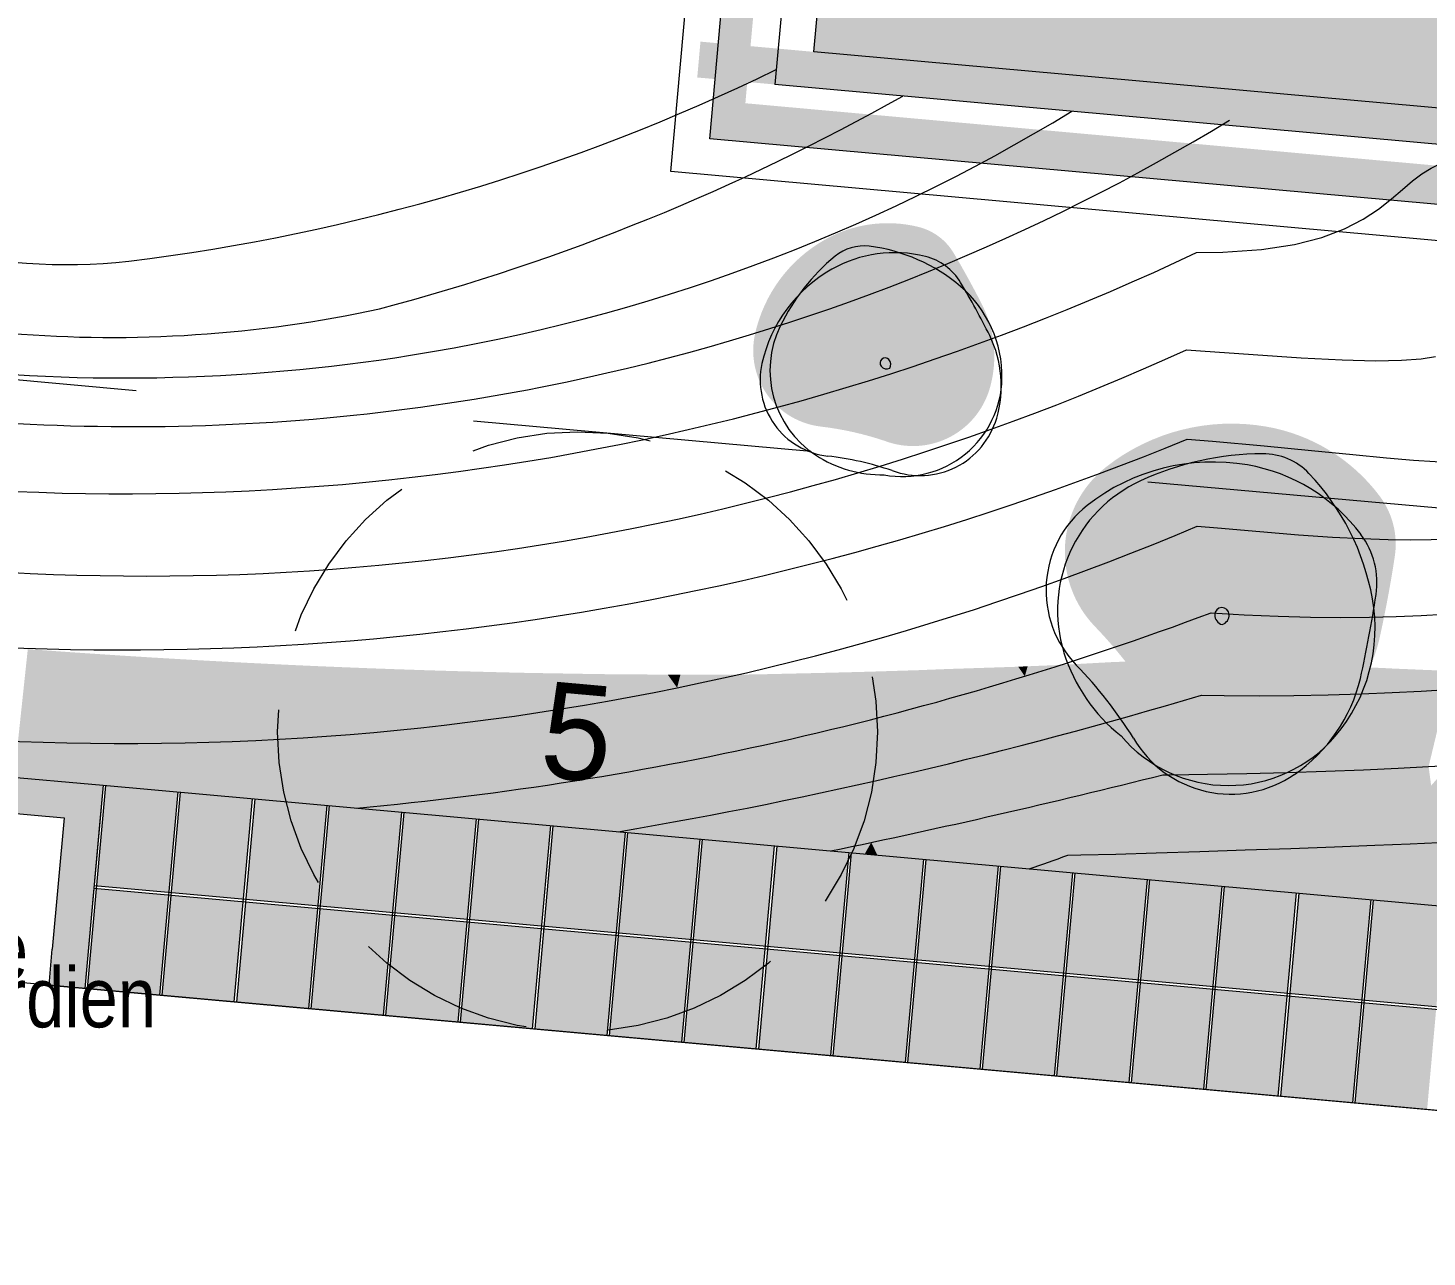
# Model space of a CAD drawing. Header units: centimetres. Extents: x -4381 to 5639, y -3920 to 4826.
# Drawn here: x 176.08 to 181.91, y 55.43 to 60.55 of the extents above; entities that cross this region are included whole.
import ezdxf
from ezdxf.xclip import XClip

# ---------------------------------------------------------------- set-up
doc = ezdxf.new("R2010")
doc.units = ezdxf.units.CM
doc.header["$MEASUREMENT"] = 0
doc.header["$XCLIPFRAME"] = 0
doc.linetypes.add('Dashed', pattern=[0.564444, 0.282222, -0.282222])
doc.linetypes.add('Traits', pattern=[0.217778, 0.15, -0.067778])
for name, color, linetype, lineweight in [('0- COURBES DE NIVEAU_Pen_No__2', 8, 'Continuous', 5), ('0- SITE_Pen_No__101', 252, 'Continuous', 5), ('00- Texts and Fills_Pen_No__1', 7, 'Continuous', 5), ('00-TREES_Pen_No__7', 7, 'Continuous', 5), ('0_Pen_No__1', 7, 'Continuous', 5), ('Dalles_Pen_No__101', 252, 'Continuous', 5), ('Diagramme_Pen_No__1', 7, 'Continuous', 5), ('Mur de clôture_Pen_No__1', 7, 'Continuous', 5), ('Structural - Bearing_Pen_No__1', 7, 'Continuous', 5)]:
    doc.layers.add(name, color=color, linetype=linetype, lineweight=lineweight)
for name, color, linetype, lineweight, true_color in [('00-TREES_Pen_No__184', 7, 'Continuous', 5, 0xc5d295), ('00-TREES_Pen_No__44', 7, 'Continuous', 5, 0x029e21), ('0_Pen_No__102', 7, 'Continuous', 5, 0xcccccc), ('0_Pen_No__58', 7, 'Continuous', 5, 0xdf0000), ('Diagramme_Pen_No__9', 7, 'Continuous', 5, 0x3dad99), ('Mur de clôture_Pen_No__102', 7, 'Continuous', 5, 0xcccccc), ('RECULS_Pen_No__58', 7, 'Continuous', 5, 0xdf0000)]:
    doc.layers.add(name, color=color, linetype=linetype, lineweight=lineweight, true_color=true_color)
doc.layers.add('Drawing & Figure', color=7, linetype='Continuous')
doc.layers.add('Structural - Bearing', color=7, linetype='Continuous')
doc.styles.add('GENERATED_STYLE_2', font='')
doc.styles.get('GENERATED_STYLE_2').set_extended_font_data('Arial Narrow Occidental')

# ---------------------------------------------------------------- blocks, each defined once
blk = doc.blocks.new('Drawing_13_13', base_point=(-54.8524, -87.0921))
at = {"layer": '0- SITE_Pen_No__101', "linetype": 'Continuous', "lineweight": 0, "ltscale": 5, "true_color": 0x262626}
for points in [[(176.082, 57.9646), (176.0804, 57.9647), (176.0395, 57.5804), (176.202, 57.575)], [(176.082, 57.9646), (176.202, 57.575), (176.2557, 57.9521)], [(176.2606, 57.9518), (176.2557, 57.9521), (176.202, 57.575), (176.3642, 57.5721)], [(176.4302, 57.9404), (176.2606, 57.9518), (176.3642, 57.5721)], [(176.3642, 57.5721), (176.5265, 57.5714), (176.4392, 57.9398), (176.4302, 57.9404)], [(176.6036, 57.9294), (176.4392, 57.9398), (176.5265, 57.5714)], [(176.6322, 57.9278), (176.6036, 57.9294), (176.5265, 57.5714), (176.8513, 57.5769)], [(176.6322, 57.9278), (176.8513, 57.5769), (176.795, 57.9183)], [(176.9463, 57.9101), (176.795, 57.9183), (176.8513, 57.5769)], [(176.9996, 57.9074), (176.9463, 57.9101), (176.8513, 57.5769), (177.1759, 57.5917)], [(176.9996, 57.9074), (177.1759, 57.5917), (177.1476, 57.9001)], [(177.1476, 57.9001), (177.1759, 57.5917), (177.2823, 57.894)], [(180.2354, 57.8515), (180.477, 57.6313), (180.5968, 57.9105), (180.3805, 57.8986)], [(180.3805, 57.8986), (180.2475, 57.8932), (180.2354, 57.8515)], [(180.6205, 57.9114), (180.5968, 57.9105), (180.477, 57.6313), (180.6011, 57.6656)], [(180.6492, 57.9125), (180.6205, 57.9114), (180.6011, 57.6656), (180.7249, 57.7007)], [(180.7307, 57.916), (180.6492, 57.9125), (180.7249, 57.7007), (180.972, 57.7732)], [(180.7307, 57.916), (180.972, 57.7732), (180.9905, 57.9309)], [(181.0418, 57.9274), (180.9905, 57.9309), (180.972, 57.7732), (181.0663, 57.7713)], [(181.0418, 57.9274), (181.0663, 57.7713), (181.1036, 57.9224)], [(181.1036, 57.9224), (181.0663, 57.7713), (181.2119, 57.7705), (181.1846, 57.9173)], [(181.2463, 57.9127), (181.1846, 57.9173), (181.2119, 57.7705)], [(181.3301, 57.9078), (181.2463, 57.9127), (181.2119, 57.7705), (181.357, 57.7715)], [(181.3301, 57.9078), (181.357, 57.7715), (181.3852, 57.904)], [(181.4712, 57.8993), (181.3852, 57.904), (181.357, 57.7715), (181.4994, 57.7742)], [(181.4712, 57.8993), (181.4994, 57.7742), (181.5198, 57.8963)], [(177.3662, 57.8905), (177.2823, 57.894), (177.1759, 57.5917), (177.5015, 57.6158)], [(177.4954, 57.8853), (177.3662, 57.8905), (177.5015, 57.6158)], [(177.4954, 57.8853), (177.5015, 57.6158), (177.6105, 57.8811)], [(177.7304, 57.8771), (177.6105, 57.8811), (177.5015, 57.6158), (177.8276, 57.6494)], [(177.7304, 57.8771), (177.8276, 57.6494), (177.837, 57.8738)], [(177.837, 57.8738), (177.8276, 57.6494), (177.9303, 57.8713)], [(178.0869, 57.8673), (177.9303, 57.8713), (177.8276, 57.6494), (178.1474, 57.6915)], [(178.0869, 57.8673), (178.1474, 57.6915), (178.168, 57.8655)], [(178.168, 57.8655), (178.1474, 57.6915), (178.4659, 57.7426), (178.372, 57.8621)], [(178.4351, 57.861), (178.372, 57.8621), (178.4659, 57.7426)], [(178.4351, 57.861), (178.4659, 57.7426), (178.4884, 57.8603)], [(178.7476, 57.8583), (178.4884, 57.8603), (178.4659, 57.7426), (178.7866, 57.8035)], [(178.7476, 57.8583), (178.7866, 57.8035), (178.7764, 57.858)], [(178.8003, 57.858), (178.7764, 57.858), (178.7866, 57.8035)], [(178.7866, 57.8035), (179.0441, 57.5428), (179.1028, 57.8592), (179.0356, 57.8582)], [(179.0356, 57.8582), (178.8003, 57.858), (178.7866, 57.8035)], [(179.1252, 57.8595), (179.1028, 57.8592), (179.0441, 57.5428), (179.4442, 57.6338)], [(179.4259, 57.8664), (179.1252, 57.8595), (179.4442, 57.6338)], [(179.4259, 57.8664), (179.4442, 57.6338), (179.8415, 57.7368), (179.579, 57.8704)], [(179.79, 57.8769), (179.579, 57.8704), (179.8415, 57.7368)], [(179.914, 57.8818), (179.79, 57.8769), (179.8415, 57.7368)], [(180.2081, 57.8914), (179.914, 57.8818), (179.8415, 57.7368), (180.2354, 57.8515)], [(180.2282, 57.565), (180.2354, 57.8515), (179.8415, 57.7368)], [(180.2475, 57.8932), (180.2081, 57.8914), (180.2354, 57.8515)], [(180.2354, 57.8515), (180.2282, 57.565), (180.477, 57.6313)], [(181.6069, 57.8919), (181.5198, 57.8963), (181.4994, 57.7742), (181.6368, 57.7783)], [(181.6069, 57.8919), (181.6368, 57.7783), (181.6491, 57.8895)], [(181.736, 57.8855), (181.6491, 57.8895), (181.6368, 57.7783), (181.7669, 57.7836)], [(181.772, 57.8836), (181.736, 57.8855), (181.7669, 57.7836)], [(181.857, 57.8801), (181.772, 57.8836), (181.7669, 57.7836), (181.8872, 57.7898)], [(181.8872, 57.8787), (181.857, 57.8801), (181.8872, 57.7898)], [(181.9678, 57.8756), (181.8872, 57.8787), (181.8872, 57.7898), (181.9956, 57.7967)], [(178.6415, 57.4638), (178.7866, 57.8035), (178.4659, 57.7426)], [(178.7866, 57.8035), (178.6415, 57.4638), (179.0441, 57.5428)], [(181.6467, 57.4623), (181.7669, 57.7836), (181.6368, 57.7783)], [(181.7669, 57.7836), (181.6467, 57.4623), (181.7909, 57.4686)], [(181.7909, 57.4686), (181.8872, 57.7898), (181.7669, 57.7836)], [(181.8872, 57.7898), (181.7909, 57.4686), (181.9183, 57.4752)], [(181.9183, 57.4752), (181.9956, 57.7967), (181.8872, 57.7898)], [(178.4659, 57.7426), (178.1474, 57.6915), (178.2367, 57.3969)], [(178.4659, 57.7426), (178.2367, 57.3969), (178.6415, 57.4638)], [(179.8415, 57.7368), (179.4442, 57.6338), (179.7281, 57.4421)], [(179.8415, 57.7368), (179.7281, 57.4421), (179.9785, 57.502)], [(179.8415, 57.7368), (179.9785, 57.502), (180.2282, 57.565)], [(180.8407, 57.441), (180.972, 57.7732), (180.7249, 57.7007)], [(180.972, 57.7732), (180.8407, 57.441), (180.9973, 57.4431)], [(180.9973, 57.4431), (181.0663, 57.7713), (180.972, 57.7732)], [(181.0663, 57.7713), (180.9973, 57.4431), (181.1609, 57.4464)], [(181.2119, 57.7705), (181.0663, 57.7713), (181.1609, 57.4464)], [(181.2119, 57.7705), (181.1609, 57.4464), (181.3269, 57.4509)], [(181.3269, 57.4509), (181.357, 57.7715), (181.2119, 57.7705)], [(181.357, 57.7715), (181.3269, 57.4509), (181.4905, 57.4563)], [(181.4905, 57.4563), (181.4994, 57.7742), (181.357, 57.7715)], [(181.4994, 57.7742), (181.4905, 57.4563), (181.6467, 57.4623)], [(181.6467, 57.4623), (181.6368, 57.7783), (181.4994, 57.7742)], [(177.83, 57.3421), (178.1474, 57.6915), (177.8276, 57.6494)], [(178.1474, 57.6915), (177.83, 57.3421), (178.2367, 57.3969)], [(180.5081, 57.3662), (180.6011, 57.6656), (180.477, 57.6313)], [(180.6011, 57.6656), (180.5081, 57.3662), (180.811, 57.4409)], [(180.811, 57.4409), (180.7249, 57.7007), (180.6011, 57.6656)], [(180.7249, 57.7007), (180.811, 57.4409), (180.8407, 57.441)], [(177.1759, 57.5917), (177.4173, 57.305), (177.4231, 57.3045), (177.5015, 57.6158)], [(177.5015, 57.6158), (177.4231, 57.3045), (177.4491, 57.3022), (177.6261, 57.3193)], [(177.6261, 57.3193), (177.8276, 57.6494), (177.5015, 57.6158)], [(177.8276, 57.6494), (177.6261, 57.3193), (177.83, 57.3421)], [(179.225, 57.332), (179.4442, 57.6338), (179.0441, 57.5428)], [(179.4442, 57.6338), (179.225, 57.332), (179.4769, 57.3855)], [(179.4442, 57.6338), (179.4769, 57.3855), (179.7281, 57.4421)], [(180.5081, 57.3662), (180.477, 57.6313), (180.2282, 57.565)], [(174.7512, 57.5456), (176.202, 57.575), (176.0395, 57.5804)], [(174.7512, 57.5456), (176.3945, 57.3973), (176.202, 57.575)], [(176.3945, 57.3973), (176.3642, 57.5721), (176.202, 57.575)], [(176.5265, 57.5714), (176.3642, 57.5721), (176.3945, 57.3973)], [(176.3945, 57.3973), (176.5717, 57.3813), (176.5265, 57.5714)], [(176.5265, 57.5714), (176.5717, 57.3813), (176.6937, 57.3703), (176.8513, 57.5769)], [(176.8513, 57.5769), (176.6937, 57.3703), (176.9729, 57.3451)], [(176.8513, 57.5769), (176.9729, 57.3451), (177.0477, 57.3384), (177.1759, 57.5917)], [(177.1759, 57.5917), (177.0477, 57.3384), (177.2119, 57.3236)], [(177.1759, 57.5917), (177.2119, 57.3236), (177.4173, 57.305)], [(180.2045, 57.2943), (180.2282, 57.565), (179.9785, 57.502)], [(180.2282, 57.565), (180.2045, 57.2943), (180.5081, 57.3662)], [(178.9725, 57.2818), (179.0441, 57.5428), (178.6415, 57.4638)], [(179.0441, 57.5428), (178.9725, 57.2818), (179.225, 57.332)], [(179.9785, 57.502), (179.7281, 57.4421), (179.9003, 57.2253)], [(179.9785, 57.502), (179.9003, 57.2253), (180.2045, 57.2943)], [(178.2367, 57.3969), (178.4416, 57.2126), (178.4775, 57.2094), (178.6415, 57.4638)], [(178.4775, 57.2094), (178.5379, 57.2039), (178.9725, 57.2818), (178.6415, 57.4638)], [(179.5955, 57.1591), (179.7281, 57.4421), (179.4769, 57.3855)], [(179.7281, 57.4421), (179.5955, 57.1591), (179.9003, 57.2253)], [(180.6151, 57.1107), (180.811, 57.4409), (180.5081, 57.3662)], [(180.811, 57.4409), (180.6151, 57.1107), (180.7826, 57.1157)], [(180.8407, 57.441), (180.7826, 57.1157), (180.9648, 57.1214)], [(180.7826, 57.1157), (180.8407, 57.441), (180.811, 57.4409)], [(180.9648, 57.1214), (180.9973, 57.4431), (180.8407, 57.441)], [(180.9973, 57.4431), (180.9648, 57.1214), (181.1544, 57.1277)], [(181.1609, 57.4464), (180.9973, 57.4431), (181.1544, 57.1277)], [(181.1609, 57.4464), (181.1544, 57.1277), (181.3441, 57.1343)], [(181.3441, 57.1343), (181.3269, 57.4509), (181.1609, 57.4464)], [(181.3441, 57.1343), (181.4905, 57.4563), (181.3269, 57.4509)], [(181.4905, 57.4563), (181.3441, 57.1343), (181.5266, 57.141)], [(181.5266, 57.141), (181.6467, 57.4623), (181.4905, 57.4563)], [(181.6467, 57.4623), (181.5266, 57.141), (181.6946, 57.1475)], [(181.6946, 57.1475), (181.7909, 57.4686), (181.6467, 57.4623)], [(181.7909, 57.4686), (181.6946, 57.1475), (181.841, 57.1537)], [(181.841, 57.1537), (181.9183, 57.4752), (181.7909, 57.4686)], [(181.9183, 57.4752), (181.841, 57.1537), (181.9604, 57.1593)], [(177.83, 57.3421), (177.8732, 57.2639), (178.0864, 57.2447), (178.2367, 57.3969)], [(178.2367, 57.3969), (178.0864, 57.2447), (178.4416, 57.2126)], [(179.225, 57.332), (179.2786, 57.1371), (179.3146, 57.1339), (179.4769, 57.3855)], [(179.4769, 57.3855), (179.3146, 57.1339), (179.4255, 57.1239), (179.5955, 57.1591)], [(177.4491, 57.3022), (177.6053, 57.2881), (177.6261, 57.3193)], [(177.6261, 57.3193), (177.6053, 57.2881), (177.6882, 57.2806)], [(177.6261, 57.3193), (177.6882, 57.2806), (177.8732, 57.2639), (177.83, 57.3421)], [(178.9725, 57.2818), (179.2087, 57.1434), (179.2786, 57.1371), (179.225, 57.332)], [(180.4143, 57.1055), (180.5081, 57.3662), (180.2045, 57.2943)], [(180.5081, 57.3662), (180.4143, 57.1055), (180.4695, 57.1068)], [(180.5081, 57.3662), (180.4695, 57.1068), (180.6151, 57.1107)], [(178.5379, 57.2039), (178.868, 57.1742), (178.9725, 57.2818)], [(178.9725, 57.2818), (178.868, 57.1742), (178.978, 57.1642)], [(178.9725, 57.2818), (178.978, 57.1642), (179.2087, 57.1434)], [(179.9003, 57.2253), (180.0133, 57.0708), (180.1053, 57.0625), (180.2045, 57.2943)], [(180.2045, 57.2943), (180.1053, 57.0625), (180.2436, 57.05)], [(180.2045, 57.2943), (180.2436, 57.05), (180.2538, 57.0491), (180.4143, 57.1055)], [(179.5955, 57.1591), (179.621, 57.1062), (179.8319, 57.0872), (179.9003, 57.2253)], [(179.8319, 57.0872), (180.0133, 57.0708), (179.9003, 57.2253)], [(179.4255, 57.1239), (179.5683, 57.111), (179.5955, 57.1591)], [(179.5955, 57.1591), (179.5683, 57.111), (179.621, 57.1062)], [(181.3441, 57.1343), (180.6019, 57.0177), (180.6473, 57.0136), (181.5266, 57.141)], [(181.5266, 57.141), (180.6473, 57.0136), (180.724, 57.0067)], [(181.5266, 57.141), (180.724, 57.0067), (180.7744, 57.0022), (181.6946, 57.1475)], [(181.6946, 57.1475), (180.7744, 57.0022), (180.8142, 56.9986), (181.841, 57.1537)], [(181.841, 57.1537), (180.8142, 56.9986), (182.6199, 56.8357), (183.357, 56.7692)], [(181.9604, 57.1593), (181.841, 57.1537), (183.357, 56.7692), (183.5248, 56.754)], [(180.4143, 57.1055), (180.2538, 57.0491), (180.2559, 57.0489), (180.4695, 57.1068)], [(180.4695, 57.1068), (180.2559, 57.0489), (180.26, 57.0486), (180.6151, 57.1107)], [(180.6151, 57.1107), (180.26, 57.0486), (180.317, 57.0434)], [(180.6151, 57.1107), (180.317, 57.0434), (180.3589, 57.0397), (180.7826, 57.1157)], [(180.7826, 57.1157), (180.3589, 57.0397), (180.3949, 57.0364), (180.9648, 57.1214)], [(180.3949, 57.0364), (180.4863, 57.0282), (180.9648, 57.1214)], [(180.4863, 57.0282), (180.5481, 57.0226), (181.1544, 57.1277), (180.9648, 57.1214)], [(181.1544, 57.1277), (180.5481, 57.0226), (180.6019, 57.0177), (181.3441, 57.1343)]]:
    blk.add_hatch(color=250, dxfattribs=at).paths.add_polyline_path(points)
at = {"layer": '00-TREES_Pen_No__184', "linetype": 'Continuous', "ltscale": 5}
blk.add_hatch(color=256, dxfattribs=at).paths.add_polyline_path([(188.8037, 56.2778), (189.1971, 60.7424, 0.337557), (187.5202, 59.7119, 0.166623), (185.6354, 58.7265, 0.461112), (183.0929, 57.8963, 0.32655), (181.6492, 56.9232)])
at = {"layer": '00-TREES_Pen_No__184', "linetype": 'Continuous', "lineweight": 0, "ltscale": 5, "true_color": 0xc0d6a6}
blk.add_hatch(color=9, dxfattribs=at).paths.add_polyline_path([(180.0602, 59.3945, 0.017395), (179.939, 59.6155, 0.20069), (179.792, 59.7245, 0.191615), (179.4015, 59.6708, 0.21255), (179.1111, 59.2779, 0.444186), (179.3855, 58.8922, -0.052301), (179.6534, 58.832, 0.435859), (180.0892, 59.0508, 0.185878)])
at = {"layer": '00-TREES_Pen_No__44', "linetype": 'Continuous', "lineweight": 0, "ltscale": 5, "true_color": 0xbfe6c6}
blk.add_hatch(color=254, dxfattribs=at).paths.add_polyline_path([(181.7122, 58.0029, 0.017395), (181.7775, 58.352, 0.20069), (181.7147, 58.6021, 0.191615), (181.2413, 58.8923, 0.21255), (180.5738, 58.7236, 0.444186), (180.5283, 58.0583, -0.052301), (180.7665, 57.7534, 0.435859), (181.4368, 57.6025, 0.185878)])
at = {"layer": '0_Pen_No__102', "linetype": 'Continuous', "ltscale": 5}
for points in [[(176.4045, 57.3964), (176.3668, 56.9781), (176.6676, 56.951), (176.7053, 57.3693)], [(176.9784, 56.9229), (177.0161, 57.3412), (176.7153, 57.3684), (176.6775, 56.9501)], [(177.2891, 56.8949), (177.3269, 57.3132), (177.026, 57.3403), (176.9883, 56.922)], [(177.5999, 56.8669), (177.6376, 57.2852), (177.3368, 57.3123), (177.2991, 56.894)], [(177.9107, 56.8388), (177.9484, 57.2571), (177.6476, 57.2843), (177.6099, 56.866)], [(178.2214, 56.8108), (178.2592, 57.2291), (177.9584, 57.2562), (177.9206, 56.8379)], [(178.5322, 56.7827), (178.57, 57.201), (178.2691, 57.2282), (178.2314, 56.8099)], [(178.843, 56.7547), (178.8807, 57.173), (178.5799, 57.2001), (178.5422, 56.7818)], [(179.1538, 56.7267), (179.1915, 57.145), (178.8907, 57.1721), (178.8529, 56.7538)], [(179.4645, 56.6986), (179.5023, 57.1169), (179.2015, 57.1441), (179.1637, 56.7258)], [(179.7753, 56.6706), (179.813, 57.0889), (179.5122, 57.116), (179.4745, 56.6977)], [(180.0861, 56.6426), (180.1238, 57.0609), (179.823, 57.088), (179.7853, 56.6697)], [(180.3968, 56.6145), (180.4346, 57.0328), (180.1338, 57.06), (180.096, 56.6417)], [(180.7076, 56.5865), (180.7454, 57.0048), (180.4445, 57.0319), (180.4068, 56.6136)], [(176.3659, 56.9681), (176.3281, 56.5498), (176.6289, 56.5227), (176.6667, 56.941)], [(181.0184, 56.5584), (181.0561, 56.9767), (180.7553, 57.0039), (180.7176, 56.5856)], [(181.3292, 56.5304), (181.3669, 56.9487), (181.0661, 56.9758), (181.0283, 56.5575)], [(176.6389, 56.5218), (176.9397, 56.4947), (176.9775, 56.913), (176.6766, 56.9401)], [(176.9497, 56.4938), (177.2505, 56.4666), (177.2882, 56.8849), (176.9874, 56.9121)], [(181.6399, 56.5024), (181.6777, 56.9207), (181.3769, 56.9478), (181.3391, 56.5295)], [(181.9507, 56.4743), (181.9884, 56.8926), (181.6876, 56.9198), (181.6499, 56.5015)], [(177.2604, 56.4657), (177.5613, 56.4386), (177.599, 56.8569), (177.2982, 56.884)], [(177.5712, 56.4377), (177.872, 56.4106), (177.9098, 56.8289), (177.609, 56.856)], [(177.882, 56.4097), (178.1828, 56.3825), (178.2205, 56.8008), (177.9197, 56.828)], [(178.1928, 56.3816), (178.4936, 56.3545), (178.5313, 56.7728), (178.2305, 56.7999)], [(178.5035, 56.3536), (178.8043, 56.3264), (178.8421, 56.7447), (178.5413, 56.7719)], [(178.8143, 56.3255), (179.1151, 56.2984), (179.1529, 56.7167), (178.852, 56.7438)], [(179.1251, 56.2975), (179.4259, 56.2704), (179.4636, 56.6887), (179.1628, 56.7158)], [(179.4359, 56.2695), (179.7367, 56.2423), (179.7744, 56.6606), (179.4736, 56.6878)], [(179.7466, 56.2414), (180.0474, 56.2143), (180.0852, 56.6326), (179.7844, 56.6597)], [(180.0574, 56.2134), (180.3582, 56.1863), (180.3959, 56.6046), (180.0951, 56.6317)], [(180.3682, 56.1854), (180.669, 56.1582), (180.7067, 56.5765), (180.4059, 56.6037)], [(180.6789, 56.1573), (180.9798, 56.1302), (181.0175, 56.5485), (180.7167, 56.5756)], [(180.9897, 56.1293), (181.2905, 56.1021), (181.3283, 56.5204), (181.0275, 56.5476)], [(181.3005, 56.1013), (181.6013, 56.0741), (181.639, 56.4924), (181.3382, 56.5196)], [(181.6113, 56.0732), (181.9121, 56.0461), (181.9498, 56.4644), (181.649, 56.4915)]]:
    blk.add_hatch(color=256, dxfattribs=at).paths.add_polyline_path(points)
at = {"layer": 'Dalles_Pen_No__101', "linetype": 'Continuous', "lineweight": 0, "ltscale": 5, "true_color": 0x262626}
blk.add_hatch(color=250, dxfattribs=at).paths.add_polyline_path([(178.9899, 60.8385), (178.9225, 60.0916), (183.8851, 59.6439), (186.1183, 59.4424), (186.1328, 59.6028), (185.1597, 59.6906), (179.0709, 60.2399), (179.1238, 60.8265)])
at = {"layer": 'Diagramme_Pen_No__9', "linetype": 'Continuous', "lineweight": 0, "ltscale": 5, "true_color": 0x0f2b26}
blk.add_hatch(color=118, dxfattribs=at).paths.add_polyline_path([(179.3569, 60.454), (185.7559, 59.8767), (186.003, 62.6156), (179.604, 63.1929)])
at = {"layer": 'Mur de clôture_Pen_No__102', "linetype": 'Continuous', "lineweight": 0, "ltscale": 5, "true_color": 0x666666}
for points in [[(174.5883, 57.4097), (176.3811, 57.2479), (176.3945, 57.3973), (174.6018, 57.559)], [(176.3182, 56.5507), (176.3811, 57.2479), (176.2317, 57.2614), (176.1688, 56.5642)]]:
    blk.add_hatch(color=251, dxfattribs=at).paths.add_polyline_path(points)
at = {"layer": 'Structural - Bearing', "linetype": 'Continuous', "lineweight": 0, "ltscale": 5, "true_color": 0xffffff}
blk.add_hatch(color=7, dxfattribs=at).paths.add_polyline_path([(178.8703, 60.3473), (185.8918, 59.7138), (185.9053, 59.8632), (178.8838, 60.4967)])
at = {"layer": '0- COURBES DE NIVEAU_Pen_No__2', "linetype": 'Continuous', "ltscale": 5, "flags": 128}
for points in [[(176.006, 59.281, 0.07348), (177.5462, 59.383)], [(174.3248, 60.7574), (174.3376, 60.7178), (174.3855, 60.612), (174.4402, 60.5158), (174.4984, 60.4292), (174.5566, 60.3519), (174.6113, 60.284), (174.6598, 60.2252), (174.7021, 60.1748), (174.7388, 60.1321), (174.7706, 60.0962), (174.7981, 60.0665), (174.8221, 60.042), (174.8431, 60.0221), (174.8619, 60.0059), (174.879, 59.9928), (174.8886, 59.9863, 0.179056), (176.5008, 59.5817, 0.082932), (179.1996, 60.3802)], [(177.5462, 59.383, 0.063543), (179.7276, 60.27)], [(177.6754, 59.1895, 0.097944), (180.4313, 60.2065)], [(178.4939, 59.1156, 0.080043), (181.0888, 60.1689)], [(174.859, 58.7403, 0.151193), (180.9511, 59.6175)], [(174.9063, 59.2648, 0.057222), (175.558, 59.1515, 0.070289), (177.6754, 59.1895)], [(174.8298, 58.4161, 0.150261), (180.9087, 59.2122)], [(174.8864, 59.0441, 0.001905), (174.9158, 59.04, 0.102713), (178.4939, 59.1156)], [(174.7998, 58.0846, 0.135208), (180.9116, 58.84)], [(177.4501, 57.3021, 0.066892), (181.0121, 58.1162), (181.1493, 58.1079), (181.292, 58.1016), (181.4265, 58.0979), (181.5531, 58.0966), (181.672, 58.0975), (181.7832, 58.1003), (181.887, 58.1049), (181.9835, 58.1109), (182.0729, 58.1182), (189.0272, 58.8145)], [(174.7654, 57.7028, 0.138995), (180.9533, 58.4768)], [(178.541, 57.2037, 0.030942), (180.972, 57.7732), (181.0663, 57.7713), (181.2119, 57.7705), (181.357, 57.7715), (181.4994, 57.7742), (181.6368, 57.7783), (181.7669, 57.7836), (181.8872, 57.7898), (181.9956, 57.7967), (182.0905, 57.8041), (188.9942, 58.4395)], [(179.4267, 57.1238, 0.010633), (180.811, 57.4409), (180.8407, 57.441), (180.9973, 57.4431), (181.1609, 57.4464), (181.3269, 57.4509), (181.4905, 57.4563), (181.6467, 57.4623), (181.7909, 57.4686), (181.9183, 57.4752), (182.0255, 57.4817), (182.1153, 57.488), (188.9587, 58.037)], [(180.2539, 57.0491, 0.003202), (180.4143, 57.1055), (180.4695, 57.1068), (180.6151, 57.1107), (180.7826, 57.1157), (180.9648, 57.1214), (181.1544, 57.1277), (181.3441, 57.1343), (181.5266, 57.141), (181.6946, 57.1475), (181.841, 57.1537), (181.9604, 57.1593), (182.0567, 57.1643), (182.1356, 57.1689), (188.9183, 57.5782)]]:
    blk.add_lwpolyline(points, format="xyb", dxfattribs=at)
for points in [[(180.9087, 59.2122), (180.9676, 59.2082), (181.1871, 59.1926), (181.3867, 59.1791), (181.5587, 59.1699), (181.6976, 59.1665), (181.8057, 59.1684), (181.8872, 59.1746), (181.9466, 59.1839)], [(180.9511, 59.6175), (181.0611, 59.6193), (181.222, 59.6303), (181.3587, 59.6512), (181.4728, 59.6808), (181.5674, 59.7167), (181.6454, 59.7568), (181.7097, 59.7991), (181.7635, 59.8412), (181.8096, 59.8811), (181.8511, 59.9166), (181.8905, 59.946), (181.9283, 59.9695), (181.9644, 59.988), (181.999, 60.0022), (182.0319, 60.0129), (182.0633, 60.0207), (182.0931, 60.0266), (182.1213, 60.0312), (182.1483, 60.0353), (182.1758, 60.0393), (182.2059, 60.0436), (182.2174, 60.0453)], [(180.9533, 58.4768), (181.0383, 58.4696), (181.2148, 58.4546), (181.3759, 58.4416), (181.5176, 58.4318), (181.6411, 58.4253), (181.7492, 58.4216), (181.8445, 58.4207), (181.9296, 58.4223), (182.0071, 58.4262), (182.0798, 58.4321), (189.0603, 59.1902)], [(180.9116, 58.84), (181.0173, 58.8313), (181.2331, 58.8115), (181.4307, 58.7922), (181.6025, 58.7753), (181.7432, 58.7621), (181.8557, 58.7527), (181.9453, 58.7467), (182.017, 58.744), (182.0759, 58.7444), (182.1273, 58.7475), (182.1448, 58.7495), (184.419, 58.8897)]]:
    blk.add_lwpolyline(points, dxfattribs=at)
at = {"layer": '00-TREES_Pen_No__7', "linetype": 'Continuous', "ltscale": 5}
for centre, radius, start, end in [((180.002, 58.9286), 0.8742, 129.60963, 154.05949), ((179.6934, 59.0839), 0.5331, 76.13862, 119.52764), ((179.5644, 59.4575), 0.1877, 82.93018, 129.60963), ((179.4986, 58.927), 0.7223, 49.49345, 82.93018), ((179.7642, 59.3712), 0.2372, 30.7469, 76.13862), ((179.7267, 59.0251), 0.6007, 119.52764, 167.52618), ((179.6477, 59.1016), 0.4926, 358.90644, 49.49345), ((176.8536, 57.6398), 3.6239, 26.76075, 30.7469), ((179.5953, 59.1265), 0.4219, 154.05949, 236.60354), ((179.6575, 59.062), 0.4799, 343.76123, 25.88071), ((179.4516, 59.086), 0.319, 167.52618, 263.32661), ((179.6533, 59.1574), 0.0214, 41.13031, 220.13361), ((179.6604, 59.1633), 0.0306, 220.13361, 293.08081), ((179.6464, 59.1513), 0.0306, 328.14432, 41.13031), ((179.7246, 59.1001), 0.4158, 259.61853, 358.90644), ((179.7987, 59.0209), 0.3329, 249.55966, 343.76123), ((179.6403, 59.1947), 0.5036, 236.60354, 271.0655), ((181.2327, 57.5473), 1.2317, 90.26737, 114.71723), ((181.2282, 58.5145), 0.2645, 43.58792, 90.26737), ((179.2616, 57.4618), 1.3163, 71.35104, 83.32661), ((181.0188, 57.8984), 0.8463, 80.18538, 128.18391), ((181.0351, 57.9922), 0.7511, 36.79636, 80.18538), ((180.9662, 58.1261), 0.5944, 114.71723, 197.26128), ((180.6826, 57.9952), 1.0176, 10.15118, 43.58792), ((180.7735, 58.2103), 0.4494, 128.18391, 223.98435), ((181.3689, 58.2419), 0.3342, 351.40463, 36.79636), ((176.6509, 58.9551), 5.1058, 347.41848, 351.40463), ((181.057, 58.108), 0.0301, 1.78805, 180.79134), ((181.0011, 58.0522), 0.6941, 319.56418, 10.15118), ((181.07, 58.1082), 0.0431, 180.79134, 253.73855), ((181.0441, 58.1076), 0.0431, 288.80206, 1.78805), ((181.0762, 58.1603), 0.7096, 197.26128, 231.72324), ((179.1157, 56.6103), 1.8545, 32.00877, 43.98435), ((180.9765, 58.0003), 0.6762, 304.41896, 346.53845), ((181.0836, 57.982), 0.5858, 220.27627, 319.56418), ((181.0936, 57.8294), 0.469, 210.2174, 304.41896)]:
    blk.add_arc(centre, radius, start, end, dxfattribs=at)
at = {"layer": '0_Pen_No__1', "linetype": 'Continuous', "ltscale": 5, "flags": 128}
for points in [[(186.1658, 62.7515), (186.5642, 62.7155), (186.2542, 59.2795), (178.7597, 59.9556), (178.8405, 60.852)], [(186.1524, 62.6021), (186.4014, 62.5796), (186.1183, 59.4424), (178.9225, 60.0916), (178.9899, 60.8385)]]:
    blk.add_lwpolyline(points, dxfattribs=at)
at = {"layer": '0_Pen_No__58', "linetype": 'Continuous', "ltscale": 5, "flags": 128}
blk.add_lwpolyline([(188.7291, 55.4311), (168.3329, 57.2712), (170.018, 75.9523), (190.7243, 78.0774), (188.7291, 55.4311)], close=True, dxfattribs=at)
at = {"layer": 'Diagramme_Pen_No__1', "linetype": 'Continuous', "ltscale": 5}
blk.add_line((179.3569, 60.454), (179.604, 63.1929), dxfattribs=at)
at = {"layer": 'Mur de clôture_Pen_No__1', "linetype": 'Continuous', "ltscale": 5}
for p, q in [((174.7512, 57.5456), (176.3945, 57.3973)), ((174.7377, 57.3962), (176.2317, 57.2614)), ((176.3945, 57.3973), (176.3182, 56.5507)), ((176.4045, 57.3964), (176.3281, 56.5498)), ((176.3945, 57.3973), (176.3811, 57.2479)), ((176.3945, 57.3973), (188.6486, 56.2918)), ((176.7053, 57.3693), (176.6289, 56.5227)), ((176.7153, 57.3684), (176.6389, 56.5218)), ((177.0161, 57.3412), (176.9397, 56.4947)), ((177.026, 57.3403), (176.9497, 56.4938)), ((176.2317, 57.2614), (176.1823, 56.7136)), ((177.3269, 57.3132), (177.2505, 56.4666)), ((177.3368, 57.3123), (177.2604, 56.4657)), ((177.6376, 57.2852), (177.5613, 56.4386)), ((177.6476, 57.2843), (177.5712, 56.4377)), ((177.9484, 57.2571), (177.872, 56.4106)), ((177.9584, 57.2562), (177.882, 56.4097)), ((176.3811, 57.2479), (176.3182, 56.5507)), ((178.2592, 57.2291), (178.1828, 56.3825)), ((178.2691, 57.2282), (178.1928, 56.3816)), ((178.57, 57.201), (178.4936, 56.3545)), ((178.5799, 57.2001), (178.5035, 56.3536)), ((178.8807, 57.173), (178.8043, 56.3264)), ((178.8907, 57.1721), (178.8143, 56.3255)), ((179.1915, 57.145), (179.1151, 56.2984)), ((179.2015, 57.1441), (179.1251, 56.2975)), ((179.5023, 57.1169), (179.4259, 56.2704)), ((179.5122, 57.116), (179.4359, 56.2695)), ((179.813, 57.0889), (179.7367, 56.2423)), ((179.823, 57.088), (179.7466, 56.2414)), ((180.1238, 57.0609), (180.0474, 56.2143)), ((180.1338, 57.06), (180.0574, 56.2134)), ((180.4346, 57.0328), (180.3582, 56.1863)), ((180.4445, 57.0319), (180.3682, 56.1854)), ((176.3559, 56.969), (188.6099, 55.8635)), ((176.3568, 56.979), (188.6108, 55.8735)), ((180.7454, 57.0048), (180.669, 56.1582)), ((180.7553, 57.0039), (180.6789, 56.1573)), ((181.0561, 56.9767), (180.9798, 56.1302)), ((181.0661, 56.9758), (180.9897, 56.1293)), ((181.3669, 56.9487), (181.2905, 56.1021)), ((181.3769, 56.9478), (181.3005, 56.1013)), ((181.6777, 56.9207), (181.6013, 56.0741)), ((181.6876, 56.9198), (181.6113, 56.0732)), ((176.1688, 56.5642), (176.1823, 56.7136)), ((176.1688, 56.5642), (182.5436, 55.9891))]:
    blk.add_line(p, q, dxfattribs=at)
at = {"layer": 'RECULS_Pen_No__58', "linetype": 'Dashed', "ltscale": 5, "flags": 128}
blk.add_lwpolyline([(184.9647, 58.2808), (172.5413, 59.4016), (173.7057, 72.3097), (186.3147, 73.6038)], close=True, dxfattribs=at)
at = {"layer": 'RECULS_Pen_No__58', "linetype": 'Traits', "ltscale": 5}
blk.add_circle((178.3715, 57.6206), 1.25, dxfattribs=at)
at = {"layer": 'Structural - Bearing_Pen_No__1', "linetype": 'Continuous', "ltscale": 5}
for p, q in [((179.4546, 63.2064), (179.194, 60.3181)), ((185.7559, 59.8767), (179.3569, 60.454)), ((185.8918, 59.7138), (179.194, 60.3181))]:
    blk.add_line(p, q, dxfattribs=at)
at = {"layer": '00- Texts and Fills_Pen_No__1', "linetype": 'Continuous', "insert": (175.6596, 56.5751), "char_height": 0.25, "width": 2.121538, "attachment_point": 5, "line_spacing_factor": 0.477454, "style": 'GENERATED_STYLE_2'}
blk.add_mtext('\\A1;{\\fArial Narrow Occidental|b0|i0|c0|p34;Entrée\\P\\fArial Narrow Occidental|b0|i0|c0|p34;guérite gardien}', dxfattribs=at)
at = {"layer": 'RECULS_Pen_No__58', "linetype": 'Continuous', "insert": (178.2246, 57.6304), "char_height": 0.4, "attachment_point": 4, "rotation": 354.84484, "style": 'GENERATED_STYLE_2'}
blk.add_mtext('\\A1;{\\W1.150000x;\\fArial Narrow Occidental|b0|i0|c0|p34;5}', dxfattribs=at)

msp = doc.modelspace()

# ---------------------------------------------------------------- block references
at = {"layer": 'Drawing & Figure', "color": 151, "linetype": 'Continuous', "lineweight": 5, "ltscale": 10, "true_color": 0x80c2ff}
ref = msp.add_blockref('Drawing_13_13', (-54.85237, -87.09209), dxfattribs=at)
XClip(ref).set_block_clipping_path([(166.1260505706, 54.1059969298), (191.9907812231, 80.1417166121)])

doc.saveas('drawing.dxf')
